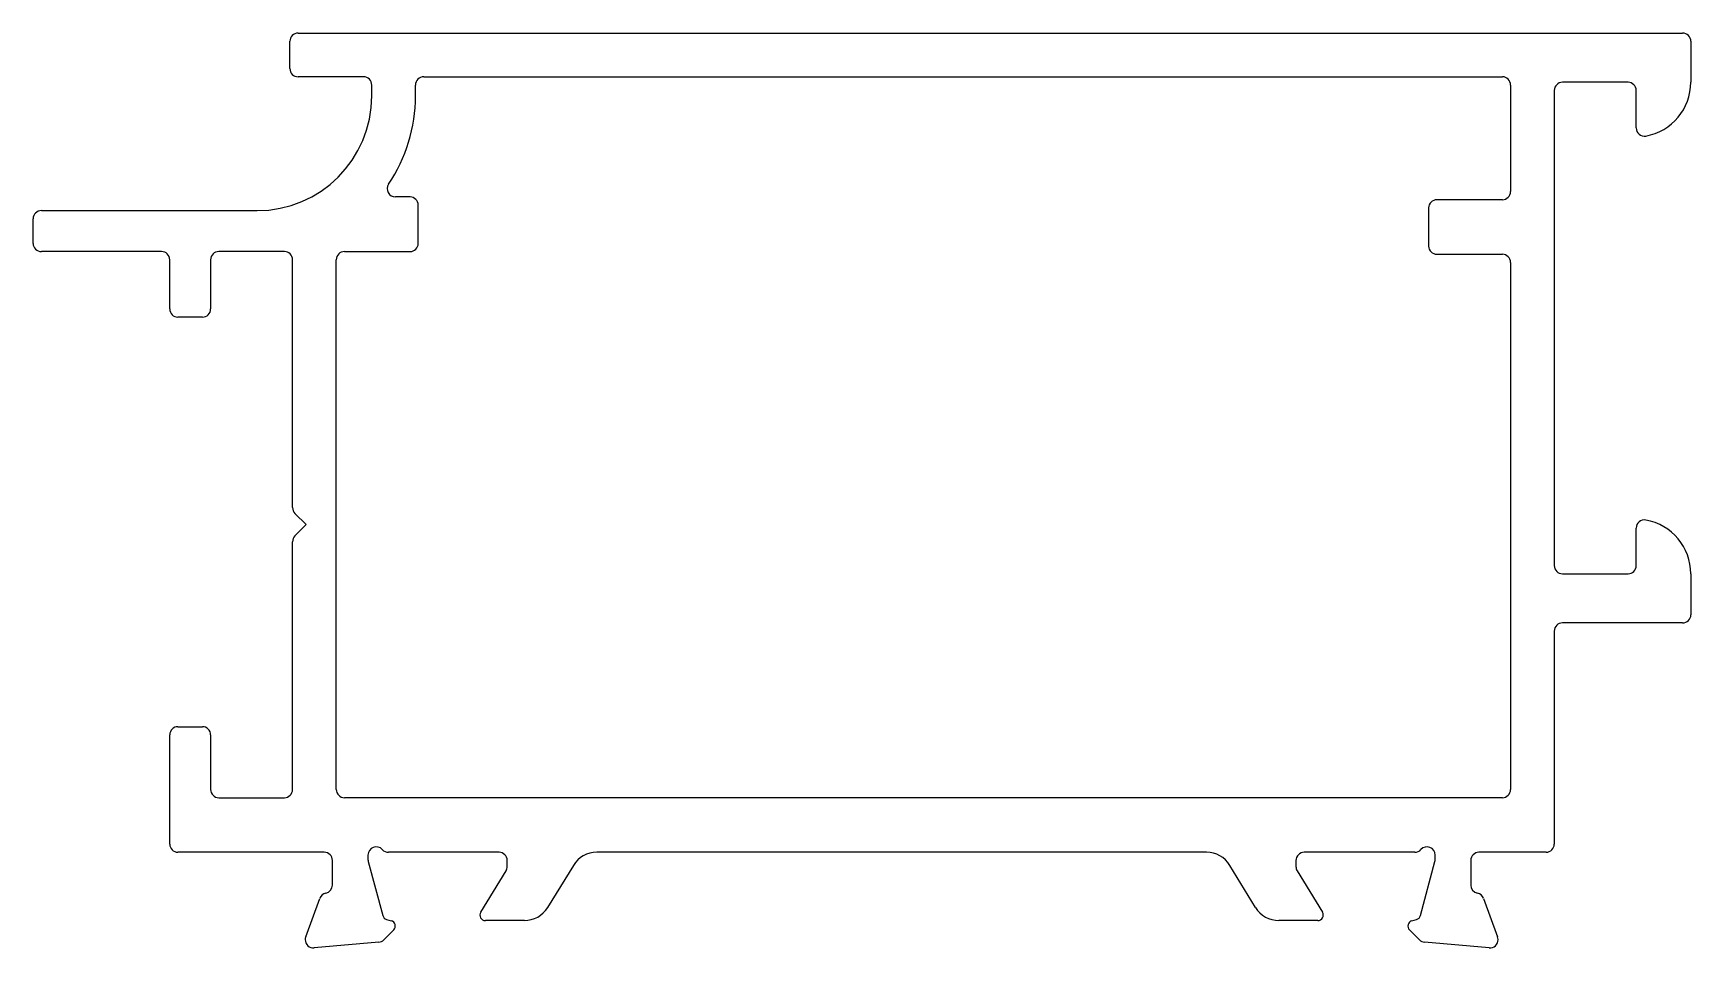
# Model space of a CAD drawing. Extents: x 615.9 to 676.6, y 708.8 to 742.3.
import ezdxf

# ---------------------------------------------------------------- set-up
doc = ezdxf.new("R2010")
doc.units = 0
doc.layers.get('0').update_dxf_attribs({"linetype": 'CONTINUOUS'})

msp = doc.modelspace()

# ---------------------------------------------------------------- linework, layer by layer
at = {"color": 0}
for p, q in [((625.293, 740.993), (625.293, 741.993)), ((625.593, 742.293), (676.293, 742.293)), ((676.593, 741.993), (676.593, 740.493)), ((627.993, 740.693), (625.593, 740.693)), ((630.193, 740.693), (669.693, 740.693)), ((628.293, 739.993), (628.293, 740.393)), ((629.893, 739.993), (629.893, 740.393)), ((669.993, 740.393), (669.993, 736.493)), ((671.593, 740.193), (671.593, 722.793)), ((674.293, 740.493), (671.893, 740.493)), ((674.593, 738.819), (674.593, 740.193)), ((629.693, 736.293), (629.158, 736.293)), ((616.193, 735.793), (624.093, 735.793)), ((629.993, 734.593), (629.993, 735.993)), ((666.993, 735.893), (666.993, 734.493)), ((669.693, 736.193), (667.293, 736.193)), ((615.893, 734.593), (615.893, 735.493)), ((620.593, 734.293), (616.193, 734.293)), ((620.893, 732.193), (620.893, 733.993)), ((622.393, 733.993), (622.393, 732.193)), ((625.093, 734.293), (622.693, 734.293)), ((625.393, 724.917), (625.393, 733.993)), ((626.993, 714.593), (626.993, 733.993)), ((627.293, 734.293), (629.693, 734.293)), ((667.293, 734.193), (669.693, 734.193)), ((669.993, 733.893), (669.993, 714.593)), ((622.093, 731.893), (621.193, 731.893)), ((625.893, 724.293), (625.481, 724.705)), ((625.481, 723.881), (625.893, 724.293)), ((674.593, 722.793), (674.593, 724.166)), ((625.393, 714.593), (625.393, 723.668)), ((671.893, 722.493), (674.293, 722.493)), ((676.593, 722.493), (676.593, 720.993)), ((676.293, 720.693), (671.893, 720.693)), ((671.593, 720.393), (671.593, 712.593)), ((621.193, 716.893), (622.093, 716.893)), ((620.893, 712.593), (620.893, 716.593)), ((622.393, 716.593), (622.393, 714.593)), ((622.693, 714.293), (625.093, 714.293)), ((669.693, 714.293), (627.293, 714.293)), ((626.554, 712.293), (621.193, 712.293)), ((628.154, 712.193), (628.154, 712.032)), ((632.954, 712.293), (628.902, 712.293)), ((658.86, 712.293), (636.528, 712.293)), ((666.487, 712.293), (662.434, 712.293)), ((667.234, 712.032), (667.234, 712.193)), ((671.293, 712.293), (668.834, 712.293)), ((626.854, 711.093), (626.854, 711.993)), ((628.165, 711.955), (628.696, 709.973)), ((632.284, 710.097), (633.211, 711.615)), ((633.254, 711.772), (633.254, 711.993)), ((635.674, 711.814), (634.733, 710.272)), ((660.655, 710.272), (659.714, 711.814)), ((662.134, 711.993), (662.134, 711.772)), ((662.178, 711.615), (663.105, 710.097)), ((666.693, 709.973), (667.224, 711.955)), ((668.534, 711.993), (668.534, 711.093)), ((625.872, 709.193), (626.386, 710.606)), ((669.003, 710.606), (669.517, 709.193)), ((628.837, 709.831), (629.006, 709.786)), ((633.88, 709.793), (632.454, 709.793)), ((662.934, 709.793), (661.509, 709.793)), ((666.382, 709.786), (666.551, 709.831)), ((628.546, 709.001), (626.181, 708.794)), ((629.096, 709.451), (628.732, 709.087)), ((666.656, 709.087), (666.293, 709.451)), ((669.208, 708.794), (666.842, 709.001))]:
    msp.add_line(p, q, dxfattribs=at)
for centre, radius, start, end in [((625.593, 741.993), 0.3, 90, 180), ((676.293, 741.993), 0.3, 0, 90), ((625.593, 740.993), 0.3, 180, 270), ((627.993, 740.393), 0.3, 0, 90), ((630.193, 740.393), 0.3, 90, 180), ((669.693, 740.393), 0.3, 0, 90), ((624.093, 739.993), 4.2, 270, 360), ((624.093, 739.993), 5.8, 326.1254, 0), ((671.893, 740.193), 0.3, 90, 180), ((674.293, 740.193), 0.3, 0, 90), ((674.593, 740.493), 2, 280.16425, 0), ((674.893, 738.819), 0.3, 180, 280.16425), ((629.158, 736.593), 0.3, 146.1254, 270), ((629.693, 735.993), 0.3, 0, 90), ((669.693, 736.493), 0.3, 270, 0), ((616.193, 735.493), 0.3, 90, 180), ((667.293, 735.893), 0.3, 90, 180), ((616.193, 734.593), 0.3, 180, 270), ((629.693, 734.593), 0.3, 270, 0), ((667.293, 734.493), 0.3, 180, 270), ((620.593, 733.993), 0.3, 0, 90), ((622.693, 733.993), 0.3, 90, 180), ((625.093, 733.993), 0.3, 0, 90), ((627.293, 733.993), 0.3, 90, 180), ((669.693, 733.893), 0.3, 0, 90), ((621.193, 732.193), 0.3, 180, 270), ((622.093, 732.193), 0.3, 270, 0), ((625.693, 724.917), 0.3, 180, 225), ((674.893, 724.166), 0.3, 79.83575, 180), ((674.593, 722.493), 2, 0, 79.83575), ((625.693, 723.668), 0.3, 135, 180), ((671.893, 722.793), 0.3, 180, 270), ((674.293, 722.793), 0.3, 270, 0), ((671.893, 720.393), 0.3, 90, 180), ((676.293, 720.993), 0.3, 270, 0), ((621.193, 716.593), 0.3, 90, 180), ((622.093, 716.593), 0.3, 0, 90), ((622.693, 714.593), 0.3, 180, 270), ((625.093, 714.593), 0.3, 270, 0), ((627.293, 714.593), 0.3, 180, 270), ((669.693, 714.593), 0.3, 270, 0), ((621.193, 712.593), 0.3, 180, 270), ((626.554, 711.993), 0.3, 0, 90), ((628.454, 712.193), 0.3, 41.81031, 180), ((628.454, 712.032), 0.3, 180, 195), ((628.902, 712.593), 0.3, 221.81031, 270), ((632.954, 711.993), 0.3, 360, 90), ((636.528, 711.293), 1, 90, 148.60449), ((658.86, 711.293), 1, 31.39551, 90), ((662.434, 711.993), 0.299, 89.9014, 180.0986), ((666.487, 712.593), 0.3, 270, 318.18969), ((666.934, 712.193), 0.3, 360, 138.18969), ((666.934, 712.032), 0.3, 345, 360), ((668.834, 711.993), 0.3, 90, 180), ((671.293, 712.593), 0.3, 270, 0), ((632.954, 711.772), 0.3, 328.60449, 360), ((662.434, 711.772), 0.3, 180, 211.39551), ((626.668, 710.504), 0.3, 100.90428, 160), ((626.554, 711.093), 0.3, 280.90428, 0), ((668.834, 711.093), 0.3, 180, 259.09572), ((668.721, 710.504), 0.3, 20, 79.09572), ((633.88, 710.793), 1, 270, 328.60449), ((661.509, 710.793), 1, 211.39551, 270), ((628.889, 710.024), 0.2, 195, 255), ((628.954, 709.593), 0.2, 315, 75), ((632.454, 709.993), 0.2, 148.60449, 270), ((662.934, 709.993), 0.2, 270, 31.39551), ((666.434, 709.593), 0.2, 105, 225), ((666.5, 710.024), 0.2, 285, 345), ((626.136, 709.096), 0.281, 159.71969, 180.66397), ((626.154, 709.093), 0.3, 180, 275), ((628.52, 709.3), 0.3, 275, 315), ((666.869, 709.3), 0.3, 225, 265), ((669.234, 709.093), 0.3, 265, 360), ((669.253, 709.096), 0.281, 359.33603, 20.28031)]:
    msp.add_arc(centre, radius, start, end, dxfattribs=at)

doc.saveas('drawing.dxf')
